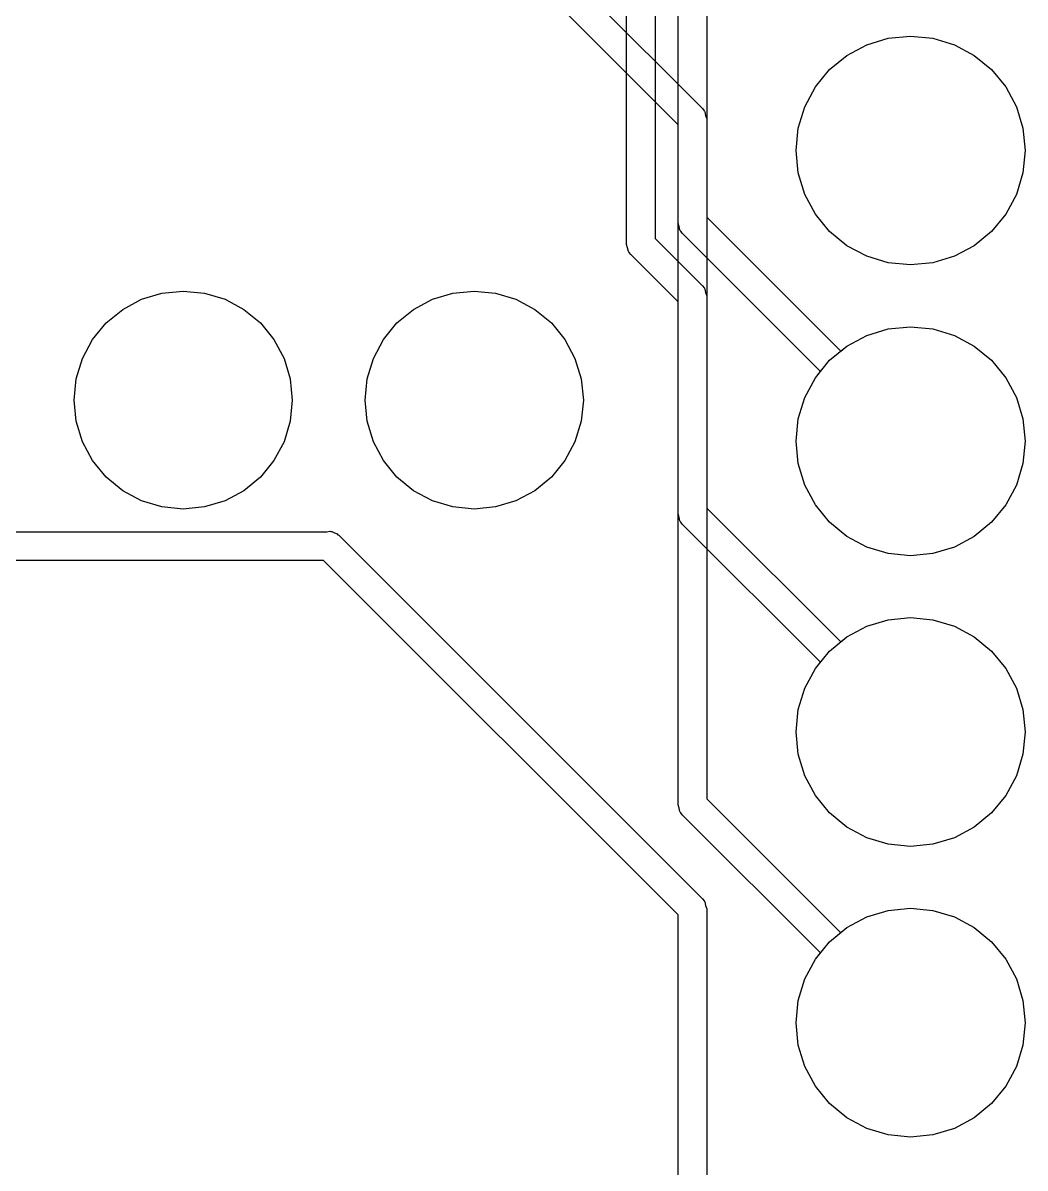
# Model space of a CAD drawing. Header units: millimetres. Extents: x 0 to 489, y -139 to 89.
# Drawn here: x 132.36 to 141.11, y -44.57 to -34.56 of the extents above; entities that cross this region are included whole.
import ezdxf

# ---------------------------------------------------------------- set-up
doc = ezdxf.new("R2010")
doc.units = ezdxf.units.MM
doc.header["$MEASUREMENT"] = 0
doc.layers.add('BLACK', color=7, linetype='CONTINUOUS')

msp = doc.modelspace()

# ---------------------------------------------------------------- linework, layer by layer
at = {"layer": 'BLACK', "linetype": 'Continuous'}
for p, q in [((138.33024, -32.77922), (138.33024, -36.26242)), ((138.08024, -36.31422), (138.08024, -32.83102)), ((137.88024, -33.59972), (137.88024, -36.44862)), ((137.63024, -36.50042), (137.63024, -33.65152)), ((137.20624, -34.22582), (138.29324, -35.31332)), ((138.08024, -35.45352), (137.02924, -34.40262)), ((139.72724, -34.75532), (139.91524, -34.69842)), ((139.72724, -34.75532), (139.91524, -34.69842)), ((139.72724, -34.75532), (139.91524, -34.69842)), ((139.72724, -34.75532), (139.91524, -34.69842)), ((139.91524, -34.69842), (140.11024, -34.67922)), ((139.91524, -34.69842), (140.11024, -34.67922)), ((139.91524, -34.69842), (140.11024, -34.67922)), ((139.91524, -34.69842), (140.11024, -34.67922)), ((140.11024, -34.67922), (140.30524, -34.69842)), ((140.11024, -34.67922), (140.30524, -34.69842)), ((140.11024, -34.67922), (140.30524, -34.69842)), ((140.11024, -34.67922), (140.30524, -34.69842)), ((140.30524, -34.69842), (140.49324, -34.75532)), ((140.30524, -34.69842), (140.49324, -34.75532)), ((140.30524, -34.69842), (140.49324, -34.75532)), ((140.30524, -34.69842), (140.49324, -34.75532)), ((139.55424, -34.84772), (139.72724, -34.75532)), ((139.55424, -34.84772), (139.72724, -34.75532)), ((139.55424, -34.84772), (139.72724, -34.75532)), ((139.55424, -34.84772), (139.72724, -34.75532)), ((140.49324, -34.75532), (140.66624, -34.84772)), ((140.49324, -34.75532), (140.66624, -34.84772)), ((140.49324, -34.75532), (140.66624, -34.84772)), ((140.49324, -34.75532), (140.66624, -34.84772)), ((139.40324, -34.97212), (139.55424, -34.84772)), ((139.40324, -34.97212), (139.55424, -34.84772)), ((139.40324, -34.97212), (139.55424, -34.84772)), ((139.40324, -34.97212), (139.55424, -34.84772)), ((140.66624, -34.84772), (140.81724, -34.97212)), ((140.66624, -34.84772), (140.81724, -34.97212)), ((140.66624, -34.84772), (140.81724, -34.97212)), ((140.66624, -34.84772), (140.81724, -34.97212)), ((139.27924, -35.12362), (139.40324, -34.97212)), ((139.27924, -35.12362), (139.40324, -34.97212)), ((139.27924, -35.12362), (139.40324, -34.97212)), ((139.27924, -35.12362), (139.40324, -34.97212)), ((140.81724, -34.97212), (140.94124, -35.12362)), ((140.81724, -34.97212), (140.94124, -35.12362)), ((140.81724, -34.97212), (140.94124, -35.12362)), ((140.81724, -34.97212), (140.94124, -35.12362)), ((139.18624, -35.29652), (139.27924, -35.12362)), ((139.18624, -35.29652), (139.27924, -35.12362)), ((139.18624, -35.29652), (139.27924, -35.12362)), ((139.18624, -35.29652), (139.27924, -35.12362)), ((140.94124, -35.12362), (141.03424, -35.29652)), ((140.94124, -35.12362), (141.03424, -35.29652)), ((140.94124, -35.12362), (141.03424, -35.29652)), ((140.94124, -35.12362), (141.03424, -35.29652)), ((138.29324, -35.31332), (138.30724, -35.33122)), ((139.12924, -35.48412), (139.18624, -35.29652)), ((139.12924, -35.48412), (139.18624, -35.29652)), ((139.12924, -35.48412), (139.18624, -35.29652)), ((139.12924, -35.48412), (139.18624, -35.29652)), ((141.03424, -35.29652), (141.09124, -35.48412)), ((141.03424, -35.29652), (141.09124, -35.48412)), ((141.03424, -35.29652), (141.09124, -35.48412)), ((141.03424, -35.29652), (141.09124, -35.48412)), ((138.30724, -35.33122), (138.31024, -35.33412)), ((138.31024, -35.33412), (138.31124, -35.33672)), ((138.31124, -35.33672), (138.31524, -35.34182)), ((138.31524, -35.34182), (138.32124, -35.37202)), ((138.32124, -35.37202), (138.33024, -35.40172)), ((138.33024, -35.40172), (138.33024, -38.80242)), ((138.08024, -38.85422), (138.08024, -35.45352)), ((139.11024, -35.67922), (139.12924, -35.48412)), ((139.11024, -35.67922), (139.12924, -35.48412)), ((139.11024, -35.67922), (139.12924, -35.48412)), ((139.11024, -35.67922), (139.12924, -35.48412)), ((141.09124, -35.48412), (141.11024, -35.67922)), ((141.09124, -35.48412), (141.11024, -35.67922)), ((141.09124, -35.48412), (141.11024, -35.67922)), ((141.09124, -35.48412), (141.11024, -35.67922)), ((139.12924, -35.87432), (139.11024, -35.67922)), ((139.12924, -35.87432), (139.11024, -35.67922)), ((139.12924, -35.87432), (139.11024, -35.67922)), ((139.12924, -35.87432), (139.11024, -35.67922)), ((141.11024, -35.67922), (141.09124, -35.87432)), ((141.11024, -35.67922), (141.09124, -35.87432)), ((141.11024, -35.67922), (141.09124, -35.87432)), ((141.11024, -35.67922), (141.09124, -35.87432)), ((139.18624, -36.06192), (139.12924, -35.87432)), ((139.18624, -36.06192), (139.12924, -35.87432)), ((139.18624, -36.06192), (139.12924, -35.87432)), ((139.18624, -36.06192), (139.12924, -35.87432)), ((141.09124, -35.87432), (141.03424, -36.06192)), ((141.09124, -35.87432), (141.03424, -36.06192)), ((141.09124, -35.87432), (141.03424, -36.06192)), ((141.09124, -35.87432), (141.03424, -36.06192)), ((139.27924, -36.23482), (139.18624, -36.06192)), ((139.27924, -36.23482), (139.18624, -36.06192)), ((139.27924, -36.23482), (139.18624, -36.06192)), ((139.27924, -36.23482), (139.18624, -36.06192)), ((141.03424, -36.06192), (140.94124, -36.23482)), ((141.03424, -36.06192), (140.94124, -36.23482)), ((141.03424, -36.06192), (140.94124, -36.23482)), ((141.03424, -36.06192), (140.94124, -36.23482)), ((138.08924, -36.34392), (138.08024, -36.31422)), ((138.33024, -36.26242), (139.50024, -37.43242)), ((139.40324, -36.38632), (139.27924, -36.23482)), ((139.40324, -36.38632), (139.27924, -36.23482)), ((139.40324, -36.38632), (139.27924, -36.23482)), ((139.40324, -36.38632), (139.27924, -36.23482)), ((140.94124, -36.23482), (140.81724, -36.38632)), ((140.94124, -36.23482), (140.81724, -36.38632)), ((140.94124, -36.23482), (140.81724, -36.38632)), ((140.94124, -36.23482), (140.81724, -36.38632)), ((138.09524, -36.37412), (138.08924, -36.34392)), ((138.09924, -36.37922), (138.09524, -36.37412)), ((138.10024, -36.38182), (138.09924, -36.37922)), ((138.10324, -36.38472), (138.10024, -36.38182)), ((138.11724, -36.40262), (138.10324, -36.38472)), ((139.32324, -37.60922), (138.11724, -36.40262)), ((139.55424, -36.51072), (139.40324, -36.38632)), ((139.55424, -36.51072), (139.40324, -36.38632)), ((139.55424, -36.51072), (139.40324, -36.38632)), ((139.55424, -36.51072), (139.40324, -36.38632)), ((140.81724, -36.38632), (140.66624, -36.51072)), ((140.81724, -36.38632), (140.66624, -36.51072)), ((140.81724, -36.38632), (140.66624, -36.51072)), ((140.81724, -36.38632), (140.66624, -36.51072)), ((137.63924, -36.53012), (137.63024, -36.50042)), ((137.88024, -36.44862), (138.29324, -36.86152)), ((139.72724, -36.60312), (139.55424, -36.51072)), ((139.72724, -36.60312), (139.55424, -36.51072)), ((139.72724, -36.60312), (139.55424, -36.51072)), ((139.72724, -36.60312), (139.55424, -36.51072)), ((140.66624, -36.51072), (140.49324, -36.60312)), ((140.66624, -36.51072), (140.49324, -36.60312)), ((140.66624, -36.51072), (140.49324, -36.60312)), ((140.66624, -36.51072), (140.49324, -36.60312)), ((137.64624, -36.56032), (137.63924, -36.53012)), ((137.65024, -36.56542), (137.64624, -36.56032)), ((137.65024, -36.56802), (137.65024, -36.56542)), ((137.65424, -36.57092), (137.65024, -36.56802)), ((137.66724, -36.58882), (137.65424, -36.57092)), ((138.08024, -37.00172), (137.66724, -36.58882)), ((139.91524, -36.66002), (139.72724, -36.60312)), ((139.91524, -36.66002), (139.72724, -36.60312)), ((139.91524, -36.66002), (139.72724, -36.60312)), ((139.91524, -36.66002), (139.72724, -36.60312)), ((140.49324, -36.60312), (140.30524, -36.66002)), ((140.49324, -36.60312), (140.30524, -36.66002)), ((140.49324, -36.60312), (140.30524, -36.66002)), ((140.49324, -36.60312), (140.30524, -36.66002)), ((140.11024, -36.67922), (139.91524, -36.66002)), ((140.11024, -36.67922), (139.91524, -36.66002)), ((140.11024, -36.67922), (139.91524, -36.66002)), ((140.11024, -36.67922), (139.91524, -36.66002)), ((140.30524, -36.66002), (140.11024, -36.67922)), ((140.30524, -36.66002), (140.11024, -36.67922)), ((140.30524, -36.66002), (140.11024, -36.67922)), ((140.30524, -36.66002), (140.11024, -36.67922)), ((133.57424, -36.92502), (133.76024, -36.90672)), ((133.57424, -36.92502), (133.76024, -36.90672)), ((133.57424, -36.92502), (133.76024, -36.90672)), ((133.57424, -36.92502), (133.76024, -36.90672)), ((133.76024, -36.90672), (133.94624, -36.92502)), ((133.76024, -36.90672), (133.94624, -36.92502)), ((133.76024, -36.90672), (133.94624, -36.92502)), ((133.76024, -36.90672), (133.94624, -36.92502)), ((136.11424, -36.92502), (136.30024, -36.90672)), ((136.11424, -36.92502), (136.30024, -36.90672)), ((136.11424, -36.92502), (136.30024, -36.90672)), ((136.11424, -36.92502), (136.30024, -36.90672)), ((136.30024, -36.90672), (136.48624, -36.92502)), ((136.30024, -36.90672), (136.48624, -36.92502)), ((136.30024, -36.90672), (136.48624, -36.92502)), ((136.30024, -36.90672), (136.48624, -36.92502)), ((138.29324, -36.86152), (138.30724, -36.87942)), ((138.30724, -36.87942), (138.31024, -36.88232)), ((138.31024, -36.88232), (138.31124, -36.88502)), ((138.31124, -36.88502), (138.31524, -36.89002)), ((138.31524, -36.89002), (138.32124, -36.92022)), ((133.23124, -37.06722), (133.39524, -36.97922)), ((133.23124, -37.06722), (133.39524, -36.97922)), ((133.23124, -37.06722), (133.39524, -36.97922)), ((133.23124, -37.06722), (133.39524, -36.97922)), ((133.39524, -36.97922), (133.57424, -36.92502)), ((133.39524, -36.97922), (133.57424, -36.92502)), ((133.39524, -36.97922), (133.57424, -36.92502)), ((133.39524, -36.97922), (133.57424, -36.92502)), ((133.94624, -36.92502), (134.12524, -36.97922)), ((133.94624, -36.92502), (134.12524, -36.97922)), ((133.94624, -36.92502), (134.12524, -36.97922)), ((133.94624, -36.92502), (134.12524, -36.97922)), ((134.12524, -36.97922), (134.28924, -37.06722)), ((134.12524, -36.97922), (134.28924, -37.06722)), ((134.12524, -36.97922), (134.28924, -37.06722)), ((134.12524, -36.97922), (134.28924, -37.06722)), ((135.77124, -37.06722), (135.93524, -36.97922)), ((135.77124, -37.06722), (135.93524, -36.97922)), ((135.77124, -37.06722), (135.93524, -36.97922)), ((135.77124, -37.06722), (135.93524, -36.97922)), ((135.93524, -36.97922), (136.11424, -36.92502)), ((135.93524, -36.97922), (136.11424, -36.92502)), ((135.93524, -36.97922), (136.11424, -36.92502)), ((135.93524, -36.97922), (136.11424, -36.92502)), ((136.48624, -36.92502), (136.66524, -36.97922)), ((136.48624, -36.92502), (136.66524, -36.97922)), ((136.48624, -36.92502), (136.66524, -36.97922)), ((136.48624, -36.92502), (136.66524, -36.97922)), ((136.66524, -36.97922), (136.82924, -37.06722)), ((136.66524, -36.97922), (136.82924, -37.06722)), ((136.66524, -36.97922), (136.82924, -37.06722)), ((136.66524, -36.97922), (136.82924, -37.06722)), ((138.08024, -41.39422), (138.08024, -37.00172)), ((138.32124, -36.92022), (138.33024, -36.94992)), ((138.33024, -36.94992), (138.33024, -41.34242)), ((133.08624, -37.18572), (133.23124, -37.06722)), ((133.08624, -37.18572), (133.23124, -37.06722)), ((133.08624, -37.18572), (133.23124, -37.06722)), ((133.08624, -37.18572), (133.23124, -37.06722)), ((134.28924, -37.06722), (134.43424, -37.18572)), ((134.28924, -37.06722), (134.43424, -37.18572)), ((134.28924, -37.06722), (134.43424, -37.18572)), ((134.28924, -37.06722), (134.43424, -37.18572)), ((135.62624, -37.18572), (135.77124, -37.06722)), ((135.62624, -37.18572), (135.77124, -37.06722)), ((135.62624, -37.18572), (135.77124, -37.06722)), ((135.62624, -37.18572), (135.77124, -37.06722)), ((136.82924, -37.06722), (136.97424, -37.18572)), ((136.82924, -37.06722), (136.97424, -37.18572)), ((136.82924, -37.06722), (136.97424, -37.18572)), ((136.82924, -37.06722), (136.97424, -37.18572)), ((132.96824, -37.33002), (133.08624, -37.18572)), ((132.96824, -37.33002), (133.08624, -37.18572)), ((132.96824, -37.33002), (133.08624, -37.18572)), ((132.96824, -37.33002), (133.08624, -37.18572)), ((134.43424, -37.18572), (134.55224, -37.33002)), ((134.43424, -37.18572), (134.55224, -37.33002)), ((134.43424, -37.18572), (134.55224, -37.33002)), ((134.43424, -37.18572), (134.55224, -37.33002)), ((135.50824, -37.33002), (135.62624, -37.18572)), ((135.50824, -37.33002), (135.62624, -37.18572)), ((135.50824, -37.33002), (135.62624, -37.18572)), ((135.50824, -37.33002), (135.62624, -37.18572)), ((136.97424, -37.18572), (137.09224, -37.33002)), ((136.97424, -37.18572), (137.09224, -37.33002)), ((136.97424, -37.18572), (137.09224, -37.33002)), ((136.97424, -37.18572), (137.09224, -37.33002)), ((139.55424, -37.38772), (139.72724, -37.29532)), ((139.55424, -37.38772), (139.72724, -37.29532)), ((139.55424, -37.38772), (139.72724, -37.29532)), ((139.55424, -37.38772), (139.72724, -37.29532)), ((139.72724, -37.29532), (139.91524, -37.23842)), ((139.72724, -37.29532), (139.91524, -37.23842)), ((139.72724, -37.29532), (139.91524, -37.23842)), ((139.72724, -37.29532), (139.91524, -37.23842)), ((139.91524, -37.23842), (140.11024, -37.21922)), ((139.91524, -37.23842), (140.11024, -37.21922)), ((139.91524, -37.23842), (140.11024, -37.21922)), ((139.91524, -37.23842), (140.11024, -37.21922)), ((140.11024, -37.21922), (140.30524, -37.23842)), ((140.11024, -37.21922), (140.30524, -37.23842)), ((140.11024, -37.21922), (140.30524, -37.23842)), ((140.11024, -37.21922), (140.30524, -37.23842)), ((140.30524, -37.23842), (140.49324, -37.29532)), ((140.30524, -37.23842), (140.49324, -37.29532)), ((140.30524, -37.23842), (140.49324, -37.29532)), ((140.30524, -37.23842), (140.49324, -37.29532)), ((140.49324, -37.29532), (140.66624, -37.38772)), ((140.49324, -37.29532), (140.66624, -37.38772)), ((140.49324, -37.29532), (140.66624, -37.38772)), ((140.49324, -37.29532), (140.66624, -37.38772)), ((132.88024, -37.49472), (132.96824, -37.33002)), ((132.88024, -37.49472), (132.96824, -37.33002)), ((132.88024, -37.49472), (132.96824, -37.33002)), ((132.88024, -37.49472), (132.96824, -37.33002)), ((134.55224, -37.33002), (134.64024, -37.49472)), ((134.55224, -37.33002), (134.64024, -37.49472)), ((134.55224, -37.33002), (134.64024, -37.49472)), ((134.55224, -37.33002), (134.64024, -37.49472)), ((135.42024, -37.49472), (135.50824, -37.33002)), ((135.42024, -37.49472), (135.50824, -37.33002)), ((135.42024, -37.49472), (135.50824, -37.33002)), ((135.42024, -37.49472), (135.50824, -37.33002)), ((137.09224, -37.33002), (137.18024, -37.49472)), ((137.09224, -37.33002), (137.18024, -37.49472)), ((137.09224, -37.33002), (137.18024, -37.49472)), ((137.09224, -37.33002), (137.18024, -37.49472)), ((139.40324, -37.51212), (139.55424, -37.38772)), ((139.40324, -37.51212), (139.55424, -37.38772)), ((139.40324, -37.51212), (139.55424, -37.38772)), ((139.50024, -37.43242), (139.55424, -37.38772)), ((140.66624, -37.38772), (140.81724, -37.51212)), ((140.66624, -37.38772), (140.81724, -37.51212)), ((140.66624, -37.38772), (140.81724, -37.51212)), ((140.66624, -37.38772), (140.81724, -37.51212)), ((132.82624, -37.67342), (132.88024, -37.49472)), ((132.82624, -37.67342), (132.88024, -37.49472)), ((132.82624, -37.67342), (132.88024, -37.49472)), ((132.82624, -37.67342), (132.88024, -37.49472)), ((134.64024, -37.49472), (134.69424, -37.67342)), ((134.64024, -37.49472), (134.69424, -37.67342)), ((134.64024, -37.49472), (134.69424, -37.67342)), ((134.64024, -37.49472), (134.69424, -37.67342)), ((135.36624, -37.67342), (135.42024, -37.49472)), ((135.36624, -37.67342), (135.42024, -37.49472)), ((135.36624, -37.67342), (135.42024, -37.49472)), ((135.36624, -37.67342), (135.42024, -37.49472)), ((137.18024, -37.49472), (137.23424, -37.67342)), ((137.18024, -37.49472), (137.23424, -37.67342)), ((137.18024, -37.49472), (137.23424, -37.67342)), ((137.18024, -37.49472), (137.23424, -37.67342)), ((139.27924, -37.66362), (139.40324, -37.51212)), ((139.27924, -37.66362), (139.40324, -37.51212)), ((139.27924, -37.66362), (139.40324, -37.51212)), ((140.81724, -37.51212), (140.94124, -37.66362)), ((140.81724, -37.51212), (140.94124, -37.66362)), ((140.81724, -37.51212), (140.94124, -37.66362)), ((140.81724, -37.51212), (140.94124, -37.66362)), ((139.27924, -37.66362), (139.32324, -37.60922)), ((132.80824, -37.85922), (132.82624, -37.67342)), ((132.80824, -37.85922), (132.82624, -37.67342)), ((132.80824, -37.85922), (132.82624, -37.67342)), ((132.80824, -37.85922), (132.82624, -37.67342)), ((134.69424, -37.67342), (134.71224, -37.85922)), ((134.69424, -37.67342), (134.71224, -37.85922)), ((134.69424, -37.67342), (134.71224, -37.85922)), ((134.69424, -37.67342), (134.71224, -37.85922)), ((135.34824, -37.85922), (135.36624, -37.67342)), ((135.34824, -37.85922), (135.36624, -37.67342)), ((135.34824, -37.85922), (135.36624, -37.67342)), ((135.34824, -37.85922), (135.36624, -37.67342)), ((137.23424, -37.67342), (137.25324, -37.85922)), ((137.23424, -37.67342), (137.25324, -37.85922)), ((137.23424, -37.67342), (137.25324, -37.85922)), ((137.23424, -37.67342), (137.25324, -37.85922)), ((139.18624, -37.83652), (139.27924, -37.66362)), ((139.18624, -37.83652), (139.27924, -37.66362)), ((139.18624, -37.83652), (139.27924, -37.66362)), ((139.18624, -37.83652), (139.27924, -37.66362)), ((140.94124, -37.66362), (141.03424, -37.83652)), ((140.94124, -37.66362), (141.03424, -37.83652)), ((140.94124, -37.66362), (141.03424, -37.83652)), ((140.94124, -37.66362), (141.03424, -37.83652)), ((132.82624, -38.04502), (132.80824, -37.85922)), ((132.82624, -38.04502), (132.80824, -37.85922)), ((132.82624, -38.04502), (132.80824, -37.85922)), ((132.82624, -38.04502), (132.80824, -37.85922)), ((134.71224, -37.85922), (134.69424, -38.04502)), ((134.71224, -37.85922), (134.69424, -38.04502)), ((134.71224, -37.85922), (134.69424, -38.04502)), ((134.71224, -37.85922), (134.69424, -38.04502)), ((135.36624, -38.04502), (135.34824, -37.85922)), ((135.36624, -38.04502), (135.34824, -37.85922)), ((135.36624, -38.04502), (135.34824, -37.85922)), ((135.36624, -38.04502), (135.34824, -37.85922)), ((137.25324, -37.85922), (137.23424, -38.04502)), ((137.25324, -37.85922), (137.23424, -38.04502)), ((137.25324, -37.85922), (137.23424, -38.04502)), ((137.25324, -37.85922), (137.23424, -38.04502)), ((139.12924, -38.02412), (139.18624, -37.83652)), ((139.12924, -38.02412), (139.18624, -37.83652)), ((139.12924, -38.02412), (139.18624, -37.83652)), ((139.12924, -38.02412), (139.18624, -37.83652)), ((141.03424, -37.83652), (141.09124, -38.02412)), ((141.03424, -37.83652), (141.09124, -38.02412)), ((141.03424, -37.83652), (141.09124, -38.02412)), ((141.03424, -37.83652), (141.09124, -38.02412)), ((132.88024, -38.22372), (132.82624, -38.04502)), ((132.88024, -38.22372), (132.82624, -38.04502)), ((132.88024, -38.22372), (132.82624, -38.04502)), ((132.88024, -38.22372), (132.82624, -38.04502)), ((134.69424, -38.04502), (134.64024, -38.22372)), ((134.69424, -38.04502), (134.64024, -38.22372)), ((134.69424, -38.04502), (134.64024, -38.22372)), ((134.69424, -38.04502), (134.64024, -38.22372)), ((135.42024, -38.22372), (135.36624, -38.04502)), ((135.42024, -38.22372), (135.36624, -38.04502)), ((135.42024, -38.22372), (135.36624, -38.04502)), ((135.42024, -38.22372), (135.36624, -38.04502)), ((137.23424, -38.04502), (137.18024, -38.22372)), ((137.23424, -38.04502), (137.18024, -38.22372)), ((137.23424, -38.04502), (137.18024, -38.22372)), ((137.23424, -38.04502), (137.18024, -38.22372)), ((139.11024, -38.21922), (139.12924, -38.02412)), ((139.11024, -38.21922), (139.12924, -38.02412)), ((139.11024, -38.21922), (139.12924, -38.02412)), ((139.11024, -38.21922), (139.12924, -38.02412)), ((141.09124, -38.02412), (141.11024, -38.21922)), ((141.09124, -38.02412), (141.11024, -38.21922)), ((141.09124, -38.02412), (141.11024, -38.21922)), ((141.09124, -38.02412), (141.11024, -38.21922)), ((132.96824, -38.38842), (132.88024, -38.22372)), ((132.96824, -38.38842), (132.88024, -38.22372)), ((132.96824, -38.38842), (132.88024, -38.22372)), ((132.96824, -38.38842), (132.88024, -38.22372)), ((134.64024, -38.22372), (134.55224, -38.38842)), ((134.64024, -38.22372), (134.55224, -38.38842)), ((134.64024, -38.22372), (134.55224, -38.38842)), ((134.64024, -38.22372), (134.55224, -38.38842)), ((135.50824, -38.38842), (135.42024, -38.22372)), ((135.50824, -38.38842), (135.42024, -38.22372)), ((135.50824, -38.38842), (135.42024, -38.22372)), ((135.50824, -38.38842), (135.42024, -38.22372)), ((137.18024, -38.22372), (137.09224, -38.38842)), ((137.18024, -38.22372), (137.09224, -38.38842)), ((137.18024, -38.22372), (137.09224, -38.38842)), ((137.18024, -38.22372), (137.09224, -38.38842)), ((139.12924, -38.41432), (139.11024, -38.21922)), ((139.12924, -38.41432), (139.11024, -38.21922)), ((139.12924, -38.41432), (139.11024, -38.21922)), ((139.12924, -38.41432), (139.11024, -38.21922)), ((141.11024, -38.21922), (141.09124, -38.41432)), ((141.11024, -38.21922), (141.09124, -38.41432)), ((141.11024, -38.21922), (141.09124, -38.41432)), ((141.11024, -38.21922), (141.09124, -38.41432)), ((133.08624, -38.53272), (132.96824, -38.38842)), ((133.08624, -38.53272), (132.96824, -38.38842)), ((133.08624, -38.53272), (132.96824, -38.38842)), ((133.08624, -38.53272), (132.96824, -38.38842)), ((134.55224, -38.38842), (134.43424, -38.53272)), ((134.55224, -38.38842), (134.43424, -38.53272)), ((134.55224, -38.38842), (134.43424, -38.53272)), ((134.55224, -38.38842), (134.43424, -38.53272)), ((135.62624, -38.53272), (135.50824, -38.38842)), ((135.62624, -38.53272), (135.50824, -38.38842)), ((135.62624, -38.53272), (135.50824, -38.38842)), ((135.62624, -38.53272), (135.50824, -38.38842)), ((137.09224, -38.38842), (136.97424, -38.53272)), ((137.09224, -38.38842), (136.97424, -38.53272)), ((137.09224, -38.38842), (136.97424, -38.53272)), ((137.09224, -38.38842), (136.97424, -38.53272)), ((139.18624, -38.60192), (139.12924, -38.41432)), ((139.18624, -38.60192), (139.12924, -38.41432)), ((139.18624, -38.60192), (139.12924, -38.41432)), ((139.18624, -38.60192), (139.12924, -38.41432)), ((141.09124, -38.41432), (141.03424, -38.60192)), ((141.09124, -38.41432), (141.03424, -38.60192)), ((141.09124, -38.41432), (141.03424, -38.60192)), ((141.09124, -38.41432), (141.03424, -38.60192)), ((133.23124, -38.65122), (133.08624, -38.53272)), ((133.23124, -38.65122), (133.08624, -38.53272)), ((133.23124, -38.65122), (133.08624, -38.53272)), ((133.23124, -38.65122), (133.08624, -38.53272)), ((134.43424, -38.53272), (134.28924, -38.65122)), ((134.43424, -38.53272), (134.28924, -38.65122)), ((134.43424, -38.53272), (134.28924, -38.65122)), ((134.43424, -38.53272), (134.28924, -38.65122)), ((135.77124, -38.65122), (135.62624, -38.53272)), ((135.77124, -38.65122), (135.62624, -38.53272)), ((135.77124, -38.65122), (135.62624, -38.53272)), ((135.77124, -38.65122), (135.62624, -38.53272)), ((136.97424, -38.53272), (136.82924, -38.65122)), ((136.97424, -38.53272), (136.82924, -38.65122)), ((136.97424, -38.53272), (136.82924, -38.65122)), ((136.97424, -38.53272), (136.82924, -38.65122)), ((139.27924, -38.77482), (139.18624, -38.60192)), ((139.27924, -38.77482), (139.18624, -38.60192)), ((139.27924, -38.77482), (139.18624, -38.60192)), ((139.27924, -38.77482), (139.18624, -38.60192)), ((141.03424, -38.60192), (140.94124, -38.77482)), ((141.03424, -38.60192), (140.94124, -38.77482)), ((141.03424, -38.60192), (140.94124, -38.77482)), ((141.03424, -38.60192), (140.94124, -38.77482)), ((133.39524, -38.73922), (133.23124, -38.65122)), ((133.39524, -38.73922), (133.23124, -38.65122)), ((133.39524, -38.73922), (133.23124, -38.65122)), ((133.39524, -38.73922), (133.23124, -38.65122)), ((134.28924, -38.65122), (134.12524, -38.73922)), ((134.28924, -38.65122), (134.12524, -38.73922)), ((134.28924, -38.65122), (134.12524, -38.73922)), ((134.28924, -38.65122), (134.12524, -38.73922)), ((135.93524, -38.73922), (135.77124, -38.65122)), ((135.93524, -38.73922), (135.77124, -38.65122)), ((135.93524, -38.73922), (135.77124, -38.65122)), ((135.93524, -38.73922), (135.77124, -38.65122)), ((136.82924, -38.65122), (136.66524, -38.73922)), ((136.82924, -38.65122), (136.66524, -38.73922)), ((136.82924, -38.65122), (136.66524, -38.73922)), ((136.82924, -38.65122), (136.66524, -38.73922)), ((133.57424, -38.79342), (133.39524, -38.73922)), ((133.57424, -38.79342), (133.39524, -38.73922)), ((133.57424, -38.79342), (133.39524, -38.73922)), ((133.57424, -38.79342), (133.39524, -38.73922)), ((133.76024, -38.81172), (133.57424, -38.79342)), ((133.76024, -38.81172), (133.57424, -38.79342)), ((133.76024, -38.81172), (133.57424, -38.79342)), ((133.76024, -38.81172), (133.57424, -38.79342)), ((133.94624, -38.79342), (133.76024, -38.81172)), ((133.94624, -38.79342), (133.76024, -38.81172)), ((133.94624, -38.79342), (133.76024, -38.81172)), ((133.94624, -38.79342), (133.76024, -38.81172)), ((134.12524, -38.73922), (133.94624, -38.79342)), ((134.12524, -38.73922), (133.94624, -38.79342)), ((134.12524, -38.73922), (133.94624, -38.79342)), ((134.12524, -38.73922), (133.94624, -38.79342)), ((136.11424, -38.79342), (135.93524, -38.73922)), ((136.11424, -38.79342), (135.93524, -38.73922)), ((136.11424, -38.79342), (135.93524, -38.73922)), ((136.11424, -38.79342), (135.93524, -38.73922)), ((136.30024, -38.81172), (136.11424, -38.79342)), ((136.30024, -38.81172), (136.11424, -38.79342)), ((136.30024, -38.81172), (136.11424, -38.79342)), ((136.30024, -38.81172), (136.11424, -38.79342)), ((136.48624, -38.79342), (136.30024, -38.81172)), ((136.48624, -38.79342), (136.30024, -38.81172)), ((136.48624, -38.79342), (136.30024, -38.81172)), ((136.48624, -38.79342), (136.30024, -38.81172)), ((136.66524, -38.73922), (136.48624, -38.79342)), ((136.66524, -38.73922), (136.48624, -38.79342)), ((136.66524, -38.73922), (136.48624, -38.79342)), ((136.66524, -38.73922), (136.48624, -38.79342)), ((138.33024, -38.80242), (139.50024, -39.97242)), ((139.40324, -38.92632), (139.27924, -38.77482)), ((139.40324, -38.92632), (139.27924, -38.77482)), ((139.40324, -38.92632), (139.27924, -38.77482)), ((139.40324, -38.92632), (139.27924, -38.77482)), ((140.94124, -38.77482), (140.81724, -38.92632)), ((140.94124, -38.77482), (140.81724, -38.92632)), ((140.94124, -38.77482), (140.81724, -38.92632)), ((140.94124, -38.77482), (140.81724, -38.92632)), ((138.08924, -38.88392), (138.08024, -38.85422)), ((138.09524, -38.91412), (138.08924, -38.88392)), ((138.09924, -38.91922), (138.09524, -38.91412)), ((138.10024, -38.92182), (138.09924, -38.91922)), ((125.64224, -39.01122), (134.99824, -39.01122)), ((134.99824, -39.01122), (135.01324, -39.01022)), ((135.01324, -39.01022), (135.03924, -39.00452)), ((135.03924, -39.00452), (135.04724, -39.00772)), ((135.04724, -39.00772), (135.05724, -39.00712)), ((135.05724, -39.00712), (135.08024, -39.01982)), ((138.10324, -38.92472), (138.10024, -38.92182)), ((138.11724, -38.94262), (138.10324, -38.92472)), ((139.32324, -40.14922), (138.11724, -38.94262)), ((139.55424, -39.05072), (139.40324, -38.92632)), ((139.55424, -39.05072), (139.40324, -38.92632)), ((139.55424, -39.05072), (139.40324, -38.92632)), ((139.55424, -39.05072), (139.40324, -38.92632)), ((140.81724, -38.92632), (140.66624, -39.05072)), ((140.81724, -38.92632), (140.66624, -39.05072)), ((140.81724, -38.92632), (140.66624, -39.05072)), ((140.81724, -38.92632), (140.66624, -39.05072)), ((135.08024, -39.01982), (135.10524, -39.02912)), ((135.10524, -39.02912), (135.11024, -39.03642)), ((135.11024, -39.03642), (135.11824, -39.04082)), ((135.11824, -39.04082), (138.29324, -42.21582)), ((139.72724, -39.14312), (139.55424, -39.05072)), ((139.72724, -39.14312), (139.55424, -39.05072)), ((139.72724, -39.14312), (139.55424, -39.05072)), ((139.72724, -39.14312), (139.55424, -39.05072)), ((140.66624, -39.05072), (140.49324, -39.14312)), ((140.66624, -39.05072), (140.49324, -39.14312)), ((140.66624, -39.05072), (140.49324, -39.14312)), ((140.66624, -39.05072), (140.49324, -39.14312)), ((139.91524, -39.20002), (139.72724, -39.14312)), ((139.91524, -39.20002), (139.72724, -39.14312)), ((139.91524, -39.20002), (139.72724, -39.14312)), ((139.91524, -39.20002), (139.72724, -39.14312)), ((140.11024, -39.21922), (139.91524, -39.20002)), ((140.11024, -39.21922), (139.91524, -39.20002)), ((140.11024, -39.21922), (139.91524, -39.20002)), ((140.11024, -39.21922), (139.91524, -39.20002)), ((140.30524, -39.20002), (140.11024, -39.21922)), ((140.30524, -39.20002), (140.11024, -39.21922)), ((140.30524, -39.20002), (140.11024, -39.21922)), ((140.30524, -39.20002), (140.11024, -39.21922)), ((140.49324, -39.14312), (140.30524, -39.20002)), ((140.49324, -39.14312), (140.30524, -39.20002)), ((140.49324, -39.14312), (140.30524, -39.20002)), ((140.49324, -39.14312), (140.30524, -39.20002)), ((134.98524, -39.26122), (125.61124, -39.26122)), ((138.08024, -42.35602), (134.98524, -39.26122)), ((139.72724, -39.83532), (139.91524, -39.77842)), ((139.72724, -39.83532), (139.91524, -39.77842)), ((139.72724, -39.83532), (139.91524, -39.77842)), ((139.72724, -39.83532), (139.91524, -39.77842)), ((139.91524, -39.77842), (140.11024, -39.75922)), ((139.91524, -39.77842), (140.11024, -39.75922)), ((139.91524, -39.77842), (140.11024, -39.75922)), ((139.91524, -39.77842), (140.11024, -39.75922)), ((140.11024, -39.75922), (140.30524, -39.77842)), ((140.11024, -39.75922), (140.30524, -39.77842)), ((140.11024, -39.75922), (140.30524, -39.77842)), ((140.11024, -39.75922), (140.30524, -39.77842)), ((140.30524, -39.77842), (140.49324, -39.83532)), ((140.30524, -39.77842), (140.49324, -39.83532)), ((140.30524, -39.77842), (140.49324, -39.83532)), ((140.30524, -39.77842), (140.49324, -39.83532)), ((139.55424, -39.92772), (139.72724, -39.83532)), ((139.55424, -39.92772), (139.72724, -39.83532)), ((139.55424, -39.92772), (139.72724, -39.83532)), ((139.55424, -39.92772), (139.72724, -39.83532)), ((140.49324, -39.83532), (140.66624, -39.92772)), ((140.49324, -39.83532), (140.66624, -39.92772)), ((140.49324, -39.83532), (140.66624, -39.92772)), ((140.49324, -39.83532), (140.66624, -39.92772)), ((139.40324, -40.05212), (139.55424, -39.92772)), ((139.40324, -40.05212), (139.55424, -39.92772)), ((139.40324, -40.05212), (139.55424, -39.92772)), ((139.50024, -39.97242), (139.55424, -39.92772)), ((140.66624, -39.92772), (140.81724, -40.05212)), ((140.66624, -39.92772), (140.81724, -40.05212)), ((140.66624, -39.92772), (140.81724, -40.05212)), ((140.66624, -39.92772), (140.81724, -40.05212)), ((139.27924, -40.20362), (139.40324, -40.05212)), ((139.27924, -40.20362), (139.40324, -40.05212)), ((139.27924, -40.20362), (139.40324, -40.05212)), ((140.81724, -40.05212), (140.94124, -40.20362)), ((140.81724, -40.05212), (140.94124, -40.20362)), ((140.81724, -40.05212), (140.94124, -40.20362)), ((140.81724, -40.05212), (140.94124, -40.20362)), ((139.18624, -40.37652), (139.27924, -40.20362)), ((139.18624, -40.37652), (139.27924, -40.20362)), ((139.18624, -40.37652), (139.27924, -40.20362)), ((139.18624, -40.37652), (139.27924, -40.20362)), ((139.27924, -40.20362), (139.32324, -40.14922)), ((140.94124, -40.20362), (141.03424, -40.37652)), ((140.94124, -40.20362), (141.03424, -40.37652)), ((140.94124, -40.20362), (141.03424, -40.37652)), ((140.94124, -40.20362), (141.03424, -40.37652)), ((139.12924, -40.56412), (139.18624, -40.37652)), ((139.12924, -40.56412), (139.18624, -40.37652)), ((139.12924, -40.56412), (139.18624, -40.37652)), ((139.12924, -40.56412), (139.18624, -40.37652)), ((141.03424, -40.37652), (141.09124, -40.56412)), ((141.03424, -40.37652), (141.09124, -40.56412)), ((141.03424, -40.37652), (141.09124, -40.56412)), ((141.03424, -40.37652), (141.09124, -40.56412)), ((139.11024, -40.75922), (139.12924, -40.56412)), ((139.11024, -40.75922), (139.12924, -40.56412)), ((139.11024, -40.75922), (139.12924, -40.56412)), ((139.11024, -40.75922), (139.12924, -40.56412)), ((141.09124, -40.56412), (141.11024, -40.75922)), ((141.09124, -40.56412), (141.11024, -40.75922)), ((141.09124, -40.56412), (141.11024, -40.75922)), ((141.09124, -40.56412), (141.11024, -40.75922)), ((139.12924, -40.95432), (139.11024, -40.75922)), ((139.12924, -40.95432), (139.11024, -40.75922)), ((139.12924, -40.95432), (139.11024, -40.75922)), ((139.12924, -40.95432), (139.11024, -40.75922)), ((141.11024, -40.75922), (141.09124, -40.95432)), ((141.11024, -40.75922), (141.09124, -40.95432)), ((141.11024, -40.75922), (141.09124, -40.95432)), ((141.11024, -40.75922), (141.09124, -40.95432)), ((139.18624, -41.14192), (139.12924, -40.95432)), ((139.18624, -41.14192), (139.12924, -40.95432)), ((139.18624, -41.14192), (139.12924, -40.95432)), ((139.18624, -41.14192), (139.12924, -40.95432)), ((141.09124, -40.95432), (141.03424, -41.14192)), ((141.09124, -40.95432), (141.03424, -41.14192)), ((141.09124, -40.95432), (141.03424, -41.14192)), ((141.09124, -40.95432), (141.03424, -41.14192)), ((139.27924, -41.31482), (139.18624, -41.14192)), ((139.27924, -41.31482), (139.18624, -41.14192)), ((139.27924, -41.31482), (139.18624, -41.14192)), ((139.27924, -41.31482), (139.18624, -41.14192)), ((141.03424, -41.14192), (140.94124, -41.31482)), ((141.03424, -41.14192), (140.94124, -41.31482)), ((141.03424, -41.14192), (140.94124, -41.31482)), ((141.03424, -41.14192), (140.94124, -41.31482)), ((139.40324, -41.46632), (139.27924, -41.31482)), ((139.40324, -41.46632), (139.27924, -41.31482)), ((139.40324, -41.46632), (139.27924, -41.31482)), ((139.40324, -41.46632), (139.27924, -41.31482)), ((140.94124, -41.31482), (140.81724, -41.46632)), ((140.94124, -41.31482), (140.81724, -41.46632)), ((140.94124, -41.31482), (140.81724, -41.46632)), ((140.94124, -41.31482), (140.81724, -41.46632)), ((138.08924, -41.42392), (138.08024, -41.39422)), ((138.33024, -41.34242), (139.50024, -42.51242)), ((138.09524, -41.45412), (138.08924, -41.42392)), ((138.09924, -41.45922), (138.09524, -41.45412)), ((138.10024, -41.46182), (138.09924, -41.45922)), ((138.10324, -41.46472), (138.10024, -41.46182)), ((138.11724, -41.48262), (138.10324, -41.46472)), ((139.32324, -42.68922), (138.11724, -41.48262)), ((139.55424, -41.59072), (139.40324, -41.46632)), ((139.55424, -41.59072), (139.40324, -41.46632)), ((139.55424, -41.59072), (139.40324, -41.46632)), ((139.55424, -41.59072), (139.40324, -41.46632)), ((140.81724, -41.46632), (140.66624, -41.59072)), ((140.81724, -41.46632), (140.66624, -41.59072)), ((140.81724, -41.46632), (140.66624, -41.59072)), ((140.81724, -41.46632), (140.66624, -41.59072)), ((139.72724, -41.68312), (139.55424, -41.59072)), ((139.72724, -41.68312), (139.55424, -41.59072)), ((139.72724, -41.68312), (139.55424, -41.59072)), ((139.72724, -41.68312), (139.55424, -41.59072)), ((140.66624, -41.59072), (140.49324, -41.68312)), ((140.66624, -41.59072), (140.49324, -41.68312)), ((140.66624, -41.59072), (140.49324, -41.68312)), ((140.66624, -41.59072), (140.49324, -41.68312)), ((139.91524, -41.74002), (139.72724, -41.68312)), ((139.91524, -41.74002), (139.72724, -41.68312)), ((139.91524, -41.74002), (139.72724, -41.68312)), ((139.91524, -41.74002), (139.72724, -41.68312)), ((140.49324, -41.68312), (140.30524, -41.74002)), ((140.49324, -41.68312), (140.30524, -41.74002)), ((140.49324, -41.68312), (140.30524, -41.74002)), ((140.49324, -41.68312), (140.30524, -41.74002)), ((140.11024, -41.75922), (139.91524, -41.74002)), ((140.11024, -41.75922), (139.91524, -41.74002)), ((140.11024, -41.75922), (139.91524, -41.74002)), ((140.11024, -41.75922), (139.91524, -41.74002)), ((140.30524, -41.74002), (140.11024, -41.75922)), ((140.30524, -41.74002), (140.11024, -41.75922)), ((140.30524, -41.74002), (140.11024, -41.75922)), ((140.30524, -41.74002), (140.11024, -41.75922)), ((138.29324, -42.21582), (138.30724, -42.23372)), ((138.30724, -42.23372), (138.31024, -42.23662)), ((138.31024, -42.23662), (138.31124, -42.23922)), ((138.31124, -42.23922), (138.31524, -42.24432)), ((138.31524, -42.24432), (138.32124, -42.27452)), ((138.32124, -42.27452), (138.33024, -42.30422)), ((138.33024, -42.30422), (138.33024, -54.04242)), ((139.72724, -42.37532), (139.91524, -42.31842)), ((139.72724, -42.37532), (139.91524, -42.31842)), ((139.72724, -42.37532), (139.91524, -42.31842)), ((139.72724, -42.37532), (139.91524, -42.31842)), ((139.91524, -42.31842), (140.11024, -42.29922)), ((139.91524, -42.31842), (140.11024, -42.29922)), ((139.91524, -42.31842), (140.11024, -42.29922)), ((139.91524, -42.31842), (140.11024, -42.29922)), ((140.11024, -42.29922), (140.30524, -42.31842)), ((140.11024, -42.29922), (140.30524, -42.31842)), ((140.11024, -42.29922), (140.30524, -42.31842)), ((140.11024, -42.29922), (140.30524, -42.31842)), ((140.30524, -42.31842), (140.49324, -42.37532)), ((140.30524, -42.31842), (140.49324, -42.37532)), ((140.30524, -42.31842), (140.49324, -42.37532)), ((140.30524, -42.31842), (140.49324, -42.37532)), ((138.08024, -54.09422), (138.08024, -42.35602)), ((139.55424, -42.46772), (139.72724, -42.37532)), ((139.55424, -42.46772), (139.72724, -42.37532)), ((139.55424, -42.46772), (139.72724, -42.37532)), ((139.55424, -42.46772), (139.72724, -42.37532)), ((140.49324, -42.37532), (140.66624, -42.46772)), ((140.49324, -42.37532), (140.66624, -42.46772)), ((140.49324, -42.37532), (140.66624, -42.46772)), ((140.49324, -42.37532), (140.66624, -42.46772)), ((139.40324, -42.59212), (139.55424, -42.46772)), ((139.40324, -42.59212), (139.55424, -42.46772)), ((139.40324, -42.59212), (139.55424, -42.46772)), ((139.50024, -42.51242), (139.55424, -42.46772)), ((140.66624, -42.46772), (140.81724, -42.59212)), ((140.66624, -42.46772), (140.81724, -42.59212)), ((140.66624, -42.46772), (140.81724, -42.59212)), ((140.66624, -42.46772), (140.81724, -42.59212)), ((139.27924, -42.74362), (139.40324, -42.59212)), ((139.27924, -42.74362), (139.40324, -42.59212)), ((139.27924, -42.74362), (139.40324, -42.59212)), ((140.81724, -42.59212), (140.94124, -42.74362)), ((140.81724, -42.59212), (140.94124, -42.74362)), ((140.81724, -42.59212), (140.94124, -42.74362)), ((140.81724, -42.59212), (140.94124, -42.74362)), ((139.27924, -42.74362), (139.32324, -42.68922)), ((139.18624, -42.91652), (139.27924, -42.74362)), ((139.18624, -42.91652), (139.27924, -42.74362)), ((139.18624, -42.91652), (139.27924, -42.74362)), ((139.18624, -42.91652), (139.27924, -42.74362)), ((140.94124, -42.74362), (141.03424, -42.91652)), ((140.94124, -42.74362), (141.03424, -42.91652)), ((140.94124, -42.74362), (141.03424, -42.91652)), ((140.94124, -42.74362), (141.03424, -42.91652)), ((139.12924, -43.10412), (139.18624, -42.91652)), ((139.12924, -43.10412), (139.18624, -42.91652)), ((139.12924, -43.10412), (139.18624, -42.91652)), ((139.12924, -43.10412), (139.18624, -42.91652)), ((141.03424, -42.91652), (141.09124, -43.10412)), ((141.03424, -42.91652), (141.09124, -43.10412)), ((141.03424, -42.91652), (141.09124, -43.10412)), ((141.03424, -42.91652), (141.09124, -43.10412)), ((139.11024, -43.29922), (139.12924, -43.10412)), ((139.11024, -43.29922), (139.12924, -43.10412)), ((139.11024, -43.29922), (139.12924, -43.10412)), ((139.11024, -43.29922), (139.12924, -43.10412)), ((141.09124, -43.10412), (141.11024, -43.29922)), ((141.09124, -43.10412), (141.11024, -43.29922)), ((141.09124, -43.10412), (141.11024, -43.29922)), ((141.09124, -43.10412), (141.11024, -43.29922)), ((139.12924, -43.49432), (139.11024, -43.29922)), ((139.12924, -43.49432), (139.11024, -43.29922)), ((139.12924, -43.49432), (139.11024, -43.29922)), ((139.12924, -43.49432), (139.11024, -43.29922)), ((141.11024, -43.29922), (141.09124, -43.49432)), ((141.11024, -43.29922), (141.09124, -43.49432)), ((141.11024, -43.29922), (141.09124, -43.49432)), ((141.11024, -43.29922), (141.09124, -43.49432)), ((139.18624, -43.68192), (139.12924, -43.49432)), ((139.18624, -43.68192), (139.12924, -43.49432)), ((139.18624, -43.68192), (139.12924, -43.49432)), ((139.18624, -43.68192), (139.12924, -43.49432)), ((141.09124, -43.49432), (141.03424, -43.68192)), ((141.09124, -43.49432), (141.03424, -43.68192)), ((141.09124, -43.49432), (141.03424, -43.68192)), ((141.09124, -43.49432), (141.03424, -43.68192)), ((139.27924, -43.85482), (139.18624, -43.68192)), ((139.27924, -43.85482), (139.18624, -43.68192)), ((139.27924, -43.85482), (139.18624, -43.68192)), ((139.27924, -43.85482), (139.18624, -43.68192)), ((141.03424, -43.68192), (140.94124, -43.85482)), ((141.03424, -43.68192), (140.94124, -43.85482)), ((141.03424, -43.68192), (140.94124, -43.85482)), ((141.03424, -43.68192), (140.94124, -43.85482)), ((139.40324, -44.00632), (139.27924, -43.85482)), ((139.40324, -44.00632), (139.27924, -43.85482)), ((139.40324, -44.00632), (139.27924, -43.85482)), ((139.40324, -44.00632), (139.27924, -43.85482)), ((140.94124, -43.85482), (140.81724, -44.00632)), ((140.94124, -43.85482), (140.81724, -44.00632)), ((140.94124, -43.85482), (140.81724, -44.00632)), ((140.94124, -43.85482), (140.81724, -44.00632)), ((139.55424, -44.13072), (139.40324, -44.00632)), ((139.55424, -44.13072), (139.40324, -44.00632)), ((139.55424, -44.13072), (139.40324, -44.00632)), ((139.55424, -44.13072), (139.40324, -44.00632)), ((140.81724, -44.00632), (140.66624, -44.13072)), ((140.81724, -44.00632), (140.66624, -44.13072)), ((140.81724, -44.00632), (140.66624, -44.13072)), ((140.81724, -44.00632), (140.66624, -44.13072)), ((139.72724, -44.22312), (139.55424, -44.13072)), ((139.72724, -44.22312), (139.55424, -44.13072)), ((139.72724, -44.22312), (139.55424, -44.13072)), ((139.72724, -44.22312), (139.55424, -44.13072)), ((140.66624, -44.13072), (140.49324, -44.22312)), ((140.66624, -44.13072), (140.49324, -44.22312)), ((140.66624, -44.13072), (140.49324, -44.22312)), ((140.66624, -44.13072), (140.49324, -44.22312)), ((139.91524, -44.28002), (139.72724, -44.22312)), ((139.91524, -44.28002), (139.72724, -44.22312)), ((139.91524, -44.28002), (139.72724, -44.22312)), ((139.91524, -44.28002), (139.72724, -44.22312)), ((140.11024, -44.29922), (139.91524, -44.28002)), ((140.11024, -44.29922), (139.91524, -44.28002)), ((140.11024, -44.29922), (139.91524, -44.28002)), ((140.11024, -44.29922), (139.91524, -44.28002)), ((140.30524, -44.28002), (140.11024, -44.29922)), ((140.30524, -44.28002), (140.11024, -44.29922)), ((140.30524, -44.28002), (140.11024, -44.29922)), ((140.30524, -44.28002), (140.11024, -44.29922)), ((140.49324, -44.22312), (140.30524, -44.28002)), ((140.49324, -44.22312), (140.30524, -44.28002)), ((140.49324, -44.22312), (140.30524, -44.28002)), ((140.49324, -44.22312), (140.30524, -44.28002))]:
    msp.add_line(p, q, dxfattribs=at)

doc.saveas('drawing.dxf')
